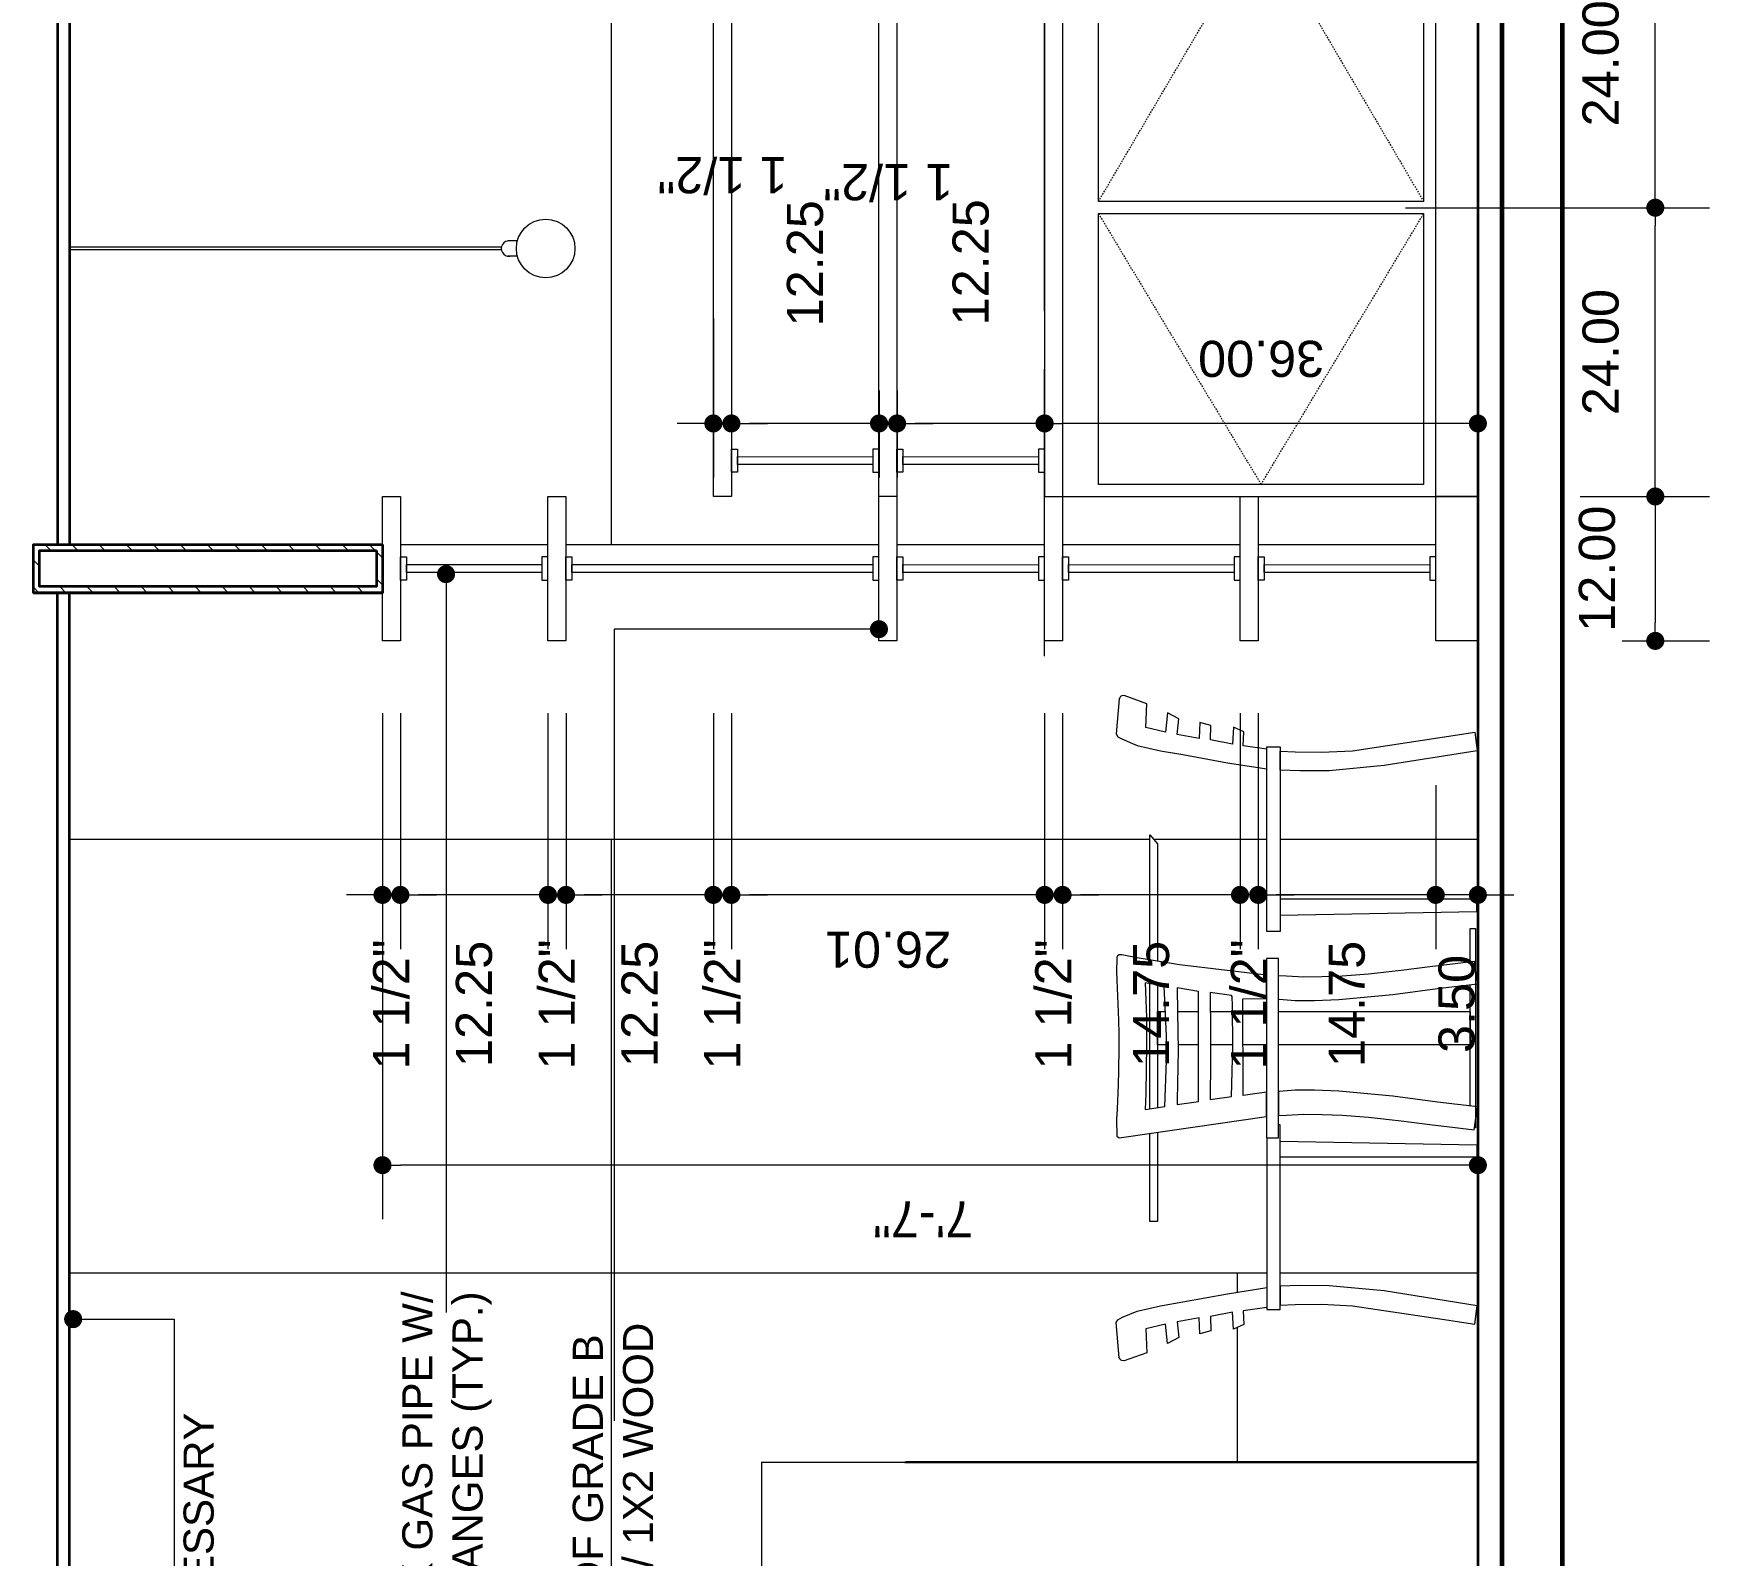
# Model space of a CAD drawing. Extents: x -566 to 72611, y -487 to 32334.
# Drawn here: x 1088.7 to 1228, y 89.7 to 216.2 of the extents above; entities that cross this region are included whole.
import ezdxf

# ---------------------------------------------------------------- set-up
doc = ezdxf.new("R2010")
doc.units = 0
doc.header["$LTSCALE"] = 0.5
doc.header["$MEASUREMENT"] = 0
doc.linetypes.add('HIDDEN', pattern=[0.375, 0.25, -0.125])
doc.layers.get('0').update_dxf_attribs({"color": 20, "linetype": 'CONTINUOUS'})
doc.layers.get('DEFPOINTS').update_dxf_attribs({"linetype": 'CONTINUOUS', "lineweight": 5})
for name, color, linetype, lineweight in [('Annotations', 40, 'CONTINUOUS', 5), ('Framing', 142, 'CONTINUOUS', 35), ('hatch', 253, 'CONTINUOUS', 5), ('projection', 153, 'HIDDEN', 9), ('viewed', 160, 'CONTINUOUS', 13), ('walls', 191, 'CONTINUOUS', 60)]:
    doc.layers.add(name, color=color, linetype=linetype, lineweight=lineweight)
doc.layers.add('layout', color=7, linetype='CONTINUOUS', lineweight=5, true_color=0xcfcfcf)
doc.styles.get("Standard").update_dxf_attribs({"font": 'arial.ttf'})
doc.dimstyles.new('Arch96', dxfattribs={"dimscale": 96, "dimtxt": 0.03125, "dimasz": 0.015625, "dimexe": 0.046875, "dimexo": 0.0625, "dimgap": 0.03125, "dimtad": 1, "dimtoh": 1, "dimdec": 4, "dimzin": 3, "dimdsep": 46, "dimlunit": 4, "dimtxsty": 'Standard', "dimblk": 'DOT', "dimcen": 0, "dimdle": 0.046875, "dimclrd": 256, "dimclre": 256, "dimclrt": 256, "dimaunit": 1, "dimadec": 3, "dimazin": 2, "dimtfac": 1, "dimtdec": 4, "dimtmove": 2, "dimatfit": 3, "dimldrblk": 'ARO14', "dimfxl": 1, "dimfrac": 2, "dimlwd": -1, "dimlwe": -1, "dimarcsym": 0})
doc.dimstyles.new('Arch96 IN', dxfattribs={"dimscale": 96, "dimtxt": 0.03125, "dimasz": 0.015625, "dimexe": 0.046875, "dimexo": 0.125, "dimgap": 0.03125, "dimtad": 1, "dimtoh": 1, "dimzin": 3, "dimdsep": 46, "dimtxsty": 'Standard', "dimblk": 'DOT', "dimcen": 0, "dimdle": 0.046875, "dimclrd": 256, "dimclre": 256, "dimclrt": 256, "dimaunit": 1, "dimadec": 3, "dimazin": 2, "dimtfac": 1, "dimtmove": 2, "dimatfit": 3, "dimldrblk": 'ARO14', "dimfxl": 1, "dimfrac": 2, "dimlwd": -1, "dimlwe": -1, "dimarcsym": 0})

# ---------------------------------------------------------------- blocks, each defined once
blk = doc.blocks.new('_Dot')
at = {"color": 0, "linetype": 'ByBlock', "lineweight": -2}
blk.add_line((-0.5, 0), (-1, 0), dxfattribs=at)
at = {"color": 0, "linetype": 'ByBlock', "const_width": 0.5}
blk.add_lwpolyline([(-0.25, 0, 1), (0.25, 0, 1)], format="xyb", close=True, dxfattribs=at)
blk = doc.blocks.new('*D50')
at = {"layer": 'Annotations', "transparency": 16777216}
for p, q in [((1117.73, 159.75), (1117.73, 117.68)), ((1208.73, 159.75), (1208.73, 117.68)), ((1207.23, 122.18), (1119.23, 122.18))]:
    blk.add_line(p, q, dxfattribs=at)
at = {"layer": 'DEFPOINTS', "color": 0, "transparency": 16777216}
for p in [(1117.73, 165.75), (1208.73, 165.75), (1117.73, 122.18)]:
    blk.add_point(p, dxfattribs=at)
at = {"layer": 'Annotations', "transparency": 16777216, "xscale": 1.5, "yscale": 1.5, "zscale": 1.5, "rotation": 180}
blk.add_blockref('_Dot', (1117.73, 122.18), dxfattribs=at)
at = {"layer": 'Annotations', "transparency": 16777216, "xscale": 1.5, "yscale": 1.5, "zscale": 1.5}
blk.add_blockref('_Dot', (1208.73, 122.18), dxfattribs=at)
at = {"layer": 'Annotations', "transparency": 16777216, "insert": (1163.23, 117.68), "char_height": 3, "attachment_point": 5, "rotation": 180}
blk.add_mtext(' 7\'-7"', dxfattribs=at)
blk = doc.blocks.new('ARO14')
blk.add_line((0, 0), (-1.021, 0))
at = {"const_width": 0.0625}
blk.add_lwpolyline([(-0.77, 0.468), (0, 0), (-0.77, -0.468)], dxfattribs=at)
blk = doc.blocks.new('*D51')
at = {"layer": 'Annotations', "transparency": 16777216}
for p, q in [((1172.73, 164.47), (1172.73, 188.32)), ((1208.73, 164.47), (1208.73, 188.32)), ((1207.23, 183.82), (1174.23, 183.82))]:
    blk.add_line(p, q, dxfattribs=at)
at = {"layer": 'DEFPOINTS', "color": 0, "transparency": 16777216}
for p in [(1172.73, 183.82), (1172.73, 152.47), (1208.73, 152.47)]:
    blk.add_point(p, dxfattribs=at)
at = {"layer": 'Annotations', "transparency": 16777216, "xscale": 1.5, "yscale": 1.5, "zscale": 1.5, "rotation": 180}
blk.add_blockref('_Dot', (1172.73, 183.82), dxfattribs=at)
at = {"layer": 'Annotations', "transparency": 16777216, "xscale": 1.5, "yscale": 1.5, "zscale": 1.5}
blk.add_blockref('_Dot', (1208.73, 183.82), dxfattribs=at)
at = {"layer": 'Annotations', "transparency": 16777216, "insert": (1190.73, 189.21), "char_height": 3, "attachment_point": 5, "rotation": 180}
blk.add_mtext('36.00', dxfattribs=at)
blk = doc.blocks.new('*D52')
at = {"layer": 'Annotations', "transparency": 16777216}
for p, q in [((1152.74, 280.67), (1152.74, 236)), ((1172.74, 193.14), (1172.74, 245)), ((1171.24, 240.5), (1154.24, 240.5))]:
    blk.add_line(p, q, dxfattribs=at)
at = {"layer": 'DEFPOINTS', "color": 0, "transparency": 16777216}
for p in [(1152.74, 292.67), (1152.74, 240.5), (1172.74, 181.14)]:
    blk.add_point(p, dxfattribs=at)
at = {"layer": 'Annotations', "transparency": 16777216, "xscale": 1.5, "yscale": 1.5, "zscale": 1.5, "rotation": 180}
blk.add_blockref('_Dot', (1152.74, 240.5), dxfattribs=at)
at = {"layer": 'Annotations', "transparency": 16777216, "xscale": 1.5, "yscale": 1.5, "zscale": 1.5}
blk.add_blockref('_Dot', (1172.74, 240.5), dxfattribs=at)
at = {"layer": 'Annotations', "transparency": 16777216, "insert": (1162.74, 235.96), "char_height": 3, "attachment_point": 5, "rotation": 180}
blk.add_mtext('20.00', dxfattribs=at)
blk = doc.blocks.new('*D156')
at = {"layer": 'Annotations', "transparency": 16777216}
for p, q in [((1202.72, 201.75), (1227.97, 201.75)), ((1223.47, 179.25), (1223.47, 200.25)), ((1217.23, 177.75), (1227.97, 177.75))]:
    blk.add_line(p, q, dxfattribs=at)
at = {"layer": 'DEFPOINTS', "color": 0, "transparency": 16777216}
for p in [(1190.72, 201.75), (1223.47, 201.75), (1205.23, 177.75)]:
    blk.add_point(p, dxfattribs=at)
at = {"layer": 'Annotations', "transparency": 16777216, "xscale": 1.5, "yscale": 1.5, "zscale": 1.5}
for p, rotation in [((1223.47, 201.75), 90), ((1223.47, 177.75), 270)]:
    blk.add_blockref('_Dot', p, dxfattribs=dict(at, rotation=rotation))
at = {"layer": 'Annotations', "transparency": 16777216, "insert": (1218.94, 189.75), "char_height": 3, "attachment_point": 5, "rotation": 90}
blk.add_mtext('24.00', dxfattribs=at)
blk = doc.blocks.new('*D157')
at = {"layer": 'Annotations', "transparency": 16777216}
for p, q in [((1202.72, 225.75), (1227.97, 225.75)), ((1223.47, 203.25), (1223.47, 224.25)), ((1202.72, 201.75), (1227.97, 201.75))]:
    blk.add_line(p, q, dxfattribs=at)
at = {"layer": 'DEFPOINTS', "color": 0, "transparency": 16777216}
for p in [(1190.72, 225.75), (1223.47, 225.75), (1190.72, 201.75)]:
    blk.add_point(p, dxfattribs=at)
at = {"layer": 'Annotations', "transparency": 16777216, "xscale": 1.5, "yscale": 1.5, "zscale": 1.5}
for p, rotation in [((1223.47, 225.75), 90), ((1223.47, 201.75), 270)]:
    blk.add_blockref('_Dot', p, dxfattribs=dict(at, rotation=rotation))
at = {"layer": 'Annotations', "transparency": 16777216, "insert": (1218.94, 213.75), "char_height": 3, "attachment_point": 5, "rotation": 90}
blk.add_mtext('24.00', dxfattribs=at)
blk = doc.blocks.new('*D160')
at = {"layer": 'Annotations', "transparency": 16777216}
for p, q in [((1217.23, 177.75), (1227.97, 177.75)), ((1223.47, 176.25), (1223.47, 167.25)), ((1220.73, 165.75), (1227.97, 165.75))]:
    blk.add_line(p, q, dxfattribs=at)
at = {"layer": 'DEFPOINTS', "color": 0, "transparency": 16777216}
for p in [(1205.23, 177.75), (1208.73, 165.75), (1223.47, 165.75)]:
    blk.add_point(p, dxfattribs=at)
at = {"layer": 'Annotations', "transparency": 16777216, "xscale": 1.5, "yscale": 1.5, "zscale": 1.5}
for p, rotation in [((1223.47, 177.75), 90), ((1223.47, 165.75), 270)]:
    blk.add_blockref('_Dot', p, dxfattribs=dict(at, rotation=rotation))
at = {"layer": 'Annotations', "transparency": 16777216, "insert": (1218.64, 171.75), "char_height": 3, "attachment_point": 5, "rotation": 90}
blk.add_mtext('12.00', dxfattribs=at)
blk = doc.blocks.new('*D180')
at = {"layer": 'Annotations', "transparency": 16777216}
for p, q in [((1172.74, 164.47), (1172.74, 188.32)), ((1171.24, 183.82), (1161.98, 183.82)), ((1160.48, 180.57), (1160.48, 179.32))]:
    blk.add_line(p, q, dxfattribs=at)
at = {"layer": 'DEFPOINTS', "color": 0, "transparency": 16777216}
for p in [(1160.48, 192.57), (1160.48, 183.82), (1172.74, 152.47)]:
    blk.add_point(p, dxfattribs=at)
at = {"layer": 'Annotations', "transparency": 16777216, "xscale": 1.5, "yscale": 1.5, "zscale": 1.5, "rotation": 180}
blk.add_blockref('_Dot', (1160.48, 183.82), dxfattribs=at)
at = {"layer": 'Annotations', "transparency": 16777216, "xscale": 1.5, "yscale": 1.5, "zscale": 1.5}
blk.add_blockref('_Dot', (1172.74, 183.82), dxfattribs=at)
at = {"layer": 'Annotations', "transparency": 16777216, "insert": (1166.61, 197.21), "char_height": 3, "attachment_point": 5, "rotation": 90}
blk.add_mtext('12.25', dxfattribs=at)
blk = doc.blocks.new('*D181')
at = {"layer": 'Annotations', "transparency": 16777216}
for p, q in [((1158.99, 186.57), (1158.99, 179.32)), ((1160.48, 186.57), (1160.48, 179.32)), ((1157.49, 183.82), (1155.99, 183.82)), ((1160.48, 183.82), (1158.99, 183.82)), ((1161.98, 183.82), (1163.48, 183.82))]:
    blk.add_line(p, q, dxfattribs=at)
at = {"layer": 'DEFPOINTS', "color": 0, "transparency": 16777216}
for p in [(1158.99, 192.57), (1160.48, 192.57), (1158.99, 183.82)]:
    blk.add_point(p, dxfattribs=at)
at = {"layer": 'Annotations', "transparency": 16777216, "xscale": 1.5, "yscale": 1.5, "zscale": 1.5}
blk.add_blockref('_Dot', (1158.99, 183.82), dxfattribs=at)
at = {"layer": 'Annotations', "transparency": 16777216, "xscale": 1.5, "yscale": 1.5, "zscale": 1.5, "rotation": 180}
blk.add_blockref('_Dot', (1160.48, 183.82), dxfattribs=at)
at = {"layer": 'Annotations', "transparency": 16777216, "insert": (1159.74, 203.89), "char_height": 3, "attachment_point": 5, "rotation": 180}
blk.add_mtext('1 1/2"', dxfattribs=at)
blk = doc.blocks.new('*D182')
at = {"layer": 'Annotations', "transparency": 16777216}
for p, q in [((1146.72, 186.55), (1146.72, 179.32)), ((1157.48, 183.82), (1148.22, 183.82)), ((1158.98, 180.57), (1158.98, 179.32))]:
    blk.add_line(p, q, dxfattribs=at)
at = {"layer": 'DEFPOINTS', "color": 0, "transparency": 16777216}
for p in [(1146.72, 198.55, -20), (1158.98, 192.57), (1146.72, 183.82)]:
    blk.add_point(p, dxfattribs=at)
at = {"layer": 'Annotations', "transparency": 16777216, "xscale": 1.5, "yscale": 1.5, "zscale": 1.5, "rotation": 180}
blk.add_blockref('_Dot', (1146.72, 183.82), dxfattribs=at)
at = {"layer": 'Annotations', "transparency": 16777216, "xscale": 1.5, "yscale": 1.5, "zscale": 1.5}
blk.add_blockref('_Dot', (1158.98, 183.82), dxfattribs=at)
at = {"layer": 'Annotations', "transparency": 16777216, "insert": (1152.85, 197.13), "char_height": 3, "attachment_point": 5, "rotation": 90}
blk.add_mtext('12.25', dxfattribs=at)
blk = doc.blocks.new('*D183')
at = {"layer": 'Annotations', "transparency": 16777216}
for p, q in [((1145.22, 192.55), (1145.22, 179.32)), ((1146.72, 192.55), (1146.72, 179.32)), ((1143.72, 183.82), (1142.22, 183.82)), ((1146.72, 183.82), (1145.22, 183.82)), ((1148.22, 183.82), (1149.72, 183.82))]:
    blk.add_line(p, q, dxfattribs=at)
at = {"layer": 'DEFPOINTS', "color": 0, "transparency": 16777216}
for p in [(1145.22, 198.55, -20), (1146.72, 198.55, -20), (1145.22, 183.82)]:
    blk.add_point(p, dxfattribs=at)
at = {"layer": 'Annotations', "transparency": 16777216, "xscale": 1.5, "yscale": 1.5, "zscale": 1.5}
blk.add_blockref('_Dot', (1145.22, 183.82), dxfattribs=at)
at = {"layer": 'Annotations', "transparency": 16777216, "xscale": 1.5, "yscale": 1.5, "zscale": 1.5, "rotation": 180}
blk.add_blockref('_Dot', (1146.72, 183.82), dxfattribs=at)
at = {"layer": 'Annotations', "transparency": 16777216, "insert": (1145.97, 204.47), "char_height": 3, "attachment_point": 5, "rotation": 180}
blk.add_mtext('1 1/2"', dxfattribs=at)
blk = doc.blocks.new('*D184')
at = {"layer": 'Annotations', "transparency": 16777216}
for p, q in [((1205.23, 153.75), (1205.23, 140.14)), ((1208.73, 153.75), (1208.73, 140.14)), ((1203.73, 144.64), (1202.23, 144.64)), ((1208.73, 144.64), (1205.23, 144.64)), ((1210.23, 144.64), (1211.73, 144.64))]:
    blk.add_line(p, q, dxfattribs=at)
at = {"layer": 'DEFPOINTS', "color": 0, "transparency": 16777216}
for p in [(1205.23, 165.75), (1208.73, 165.75), (1205.23, 144.64)]:
    blk.add_point(p, dxfattribs=at)
at = {"layer": 'Annotations', "transparency": 16777216, "xscale": 1.5, "yscale": 1.5, "zscale": 1.5}
blk.add_blockref('_Dot', (1205.23, 144.64), dxfattribs=at)
at = {"layer": 'Annotations', "transparency": 16777216, "xscale": 1.5, "yscale": 1.5, "zscale": 1.5, "rotation": 180}
blk.add_blockref('_Dot', (1208.73, 144.64), dxfattribs=at)
at = {"layer": 'Annotations', "transparency": 16777216, "insert": (1206.98, 135.58), "char_height": 3, "attachment_point": 5, "rotation": 90}
blk.add_mtext('3.50', dxfattribs=at)
blk = doc.blocks.new('*D185')
at = {"layer": 'Annotations', "transparency": 16777216}
for p, q in [((1190.48, 153.75), (1190.48, 140.14)), ((1205.23, 153.75), (1205.23, 140.14)), ((1203.73, 144.64), (1191.98, 144.64))]:
    blk.add_line(p, q, dxfattribs=at)
at = {"layer": 'DEFPOINTS', "color": 0, "transparency": 16777216}
for p in [(1190.48, 165.75), (1205.23, 165.75), (1190.48, 144.64)]:
    blk.add_point(p, dxfattribs=at)
at = {"layer": 'Annotations', "transparency": 16777216, "xscale": 1.5, "yscale": 1.5, "zscale": 1.5, "rotation": 180}
blk.add_blockref('_Dot', (1190.48, 144.64), dxfattribs=at)
at = {"layer": 'Annotations', "transparency": 16777216, "xscale": 1.5, "yscale": 1.5, "zscale": 1.5}
blk.add_blockref('_Dot', (1205.23, 144.64), dxfattribs=at)
at = {"layer": 'Annotations', "transparency": 16777216, "insert": (1197.85, 135.58), "char_height": 3, "attachment_point": 5, "rotation": 90}
blk.add_mtext('14.75', dxfattribs=at)
blk = doc.blocks.new('*D186')
at = {"layer": 'Annotations', "transparency": 16777216}
for p, q in [((1188.97, 159.75), (1188.97, 140.14)), ((1190.48, 159.75), (1190.48, 140.14)), ((1187.47, 144.64), (1185.97, 144.64)), ((1190.48, 144.64), (1188.97, 144.64)), ((1191.98, 144.64), (1193.48, 144.64))]:
    blk.add_line(p, q, dxfattribs=at)
at = {"layer": 'DEFPOINTS', "color": 0, "transparency": 16777216}
for p in [(1188.97, 165.75), (1190.48, 165.75), (1188.97, 144.64)]:
    blk.add_point(p, dxfattribs=at)
at = {"layer": 'Annotations', "transparency": 16777216, "xscale": 1.5, "yscale": 1.5, "zscale": 1.5}
blk.add_blockref('_Dot', (1188.97, 144.64), dxfattribs=at)
at = {"layer": 'Annotations', "transparency": 16777216, "xscale": 1.5, "yscale": 1.5, "zscale": 1.5, "rotation": 180}
blk.add_blockref('_Dot', (1190.48, 144.64), dxfattribs=at)
at = {"layer": 'Annotations', "transparency": 16777216, "insert": (1189.73, 135.54), "char_height": 3, "attachment_point": 5, "rotation": 90}
blk.add_mtext('1 1/2"', dxfattribs=at)
blk = doc.blocks.new('*D187')
at = {"layer": 'Annotations', "transparency": 16777216}
for p, q in [((1174.23, 153.75), (1174.23, 140.14)), ((1188.97, 153.75), (1188.97, 140.14)), ((1187.47, 144.64), (1175.73, 144.64))]:
    blk.add_line(p, q, dxfattribs=at)
at = {"layer": 'DEFPOINTS', "color": 0, "transparency": 16777216}
for p in [(1174.23, 165.75), (1188.97, 165.75), (1174.23, 144.64)]:
    blk.add_point(p, dxfattribs=at)
at = {"layer": 'Annotations', "transparency": 16777216, "xscale": 1.5, "yscale": 1.5, "zscale": 1.5, "rotation": 180}
blk.add_blockref('_Dot', (1174.23, 144.64), dxfattribs=at)
at = {"layer": 'Annotations', "transparency": 16777216, "xscale": 1.5, "yscale": 1.5, "zscale": 1.5}
blk.add_blockref('_Dot', (1188.97, 144.64), dxfattribs=at)
at = {"layer": 'Annotations', "transparency": 16777216, "insert": (1181.6, 135.58), "char_height": 3, "attachment_point": 5, "rotation": 90}
blk.add_mtext('14.75', dxfattribs=at)
blk = doc.blocks.new('*D188')
at = {"layer": 'Annotations', "transparency": 16777216}
for p, q in [((1172.74, 159.75), (1172.74, 140.14)), ((1174.23, 159.75), (1174.23, 140.14)), ((1171.24, 144.64), (1169.74, 144.64)), ((1174.23, 144.64), (1172.74, 144.64)), ((1175.73, 144.64), (1177.23, 144.64))]:
    blk.add_line(p, q, dxfattribs=at)
at = {"layer": 'DEFPOINTS', "color": 0, "transparency": 16777216}
for p in [(1172.74, 165.75), (1174.23, 165.75), (1172.74, 144.64)]:
    blk.add_point(p, dxfattribs=at)
at = {"layer": 'Annotations', "transparency": 16777216, "xscale": 1.5, "yscale": 1.5, "zscale": 1.5}
blk.add_blockref('_Dot', (1172.74, 144.64), dxfattribs=at)
at = {"layer": 'Annotations', "transparency": 16777216, "xscale": 1.5, "yscale": 1.5, "zscale": 1.5, "rotation": 180}
blk.add_blockref('_Dot', (1174.23, 144.64), dxfattribs=at)
at = {"layer": 'Annotations', "transparency": 16777216, "insert": (1173.48, 135.54), "char_height": 3, "attachment_point": 5, "rotation": 90}
blk.add_mtext('1 1/2"', dxfattribs=at)
blk = doc.blocks.new('*D189')
at = {"layer": 'Annotations', "transparency": 16777216}
for p, q in [((1146.72, 153.75), (1146.72, 140.14)), ((1172.74, 153.75), (1172.74, 140.14)), ((1171.24, 144.64), (1148.22, 144.64))]:
    blk.add_line(p, q, dxfattribs=at)
at = {"layer": 'DEFPOINTS', "color": 0, "transparency": 16777216}
for p in [(1146.72, 165.75), (1172.74, 165.75), (1146.72, 144.64)]:
    blk.add_point(p, dxfattribs=at)
at = {"layer": 'Annotations', "transparency": 16777216, "xscale": 1.5, "yscale": 1.5, "zscale": 1.5, "rotation": 180}
blk.add_blockref('_Dot', (1146.72, 144.64), dxfattribs=at)
at = {"layer": 'Annotations', "transparency": 16777216, "xscale": 1.5, "yscale": 1.5, "zscale": 1.5}
blk.add_blockref('_Dot', (1172.74, 144.64), dxfattribs=at)
at = {"layer": 'Annotations', "transparency": 16777216, "insert": (1159.73, 140.11), "char_height": 3, "attachment_point": 5, "rotation": 180}
blk.add_mtext('26.01', dxfattribs=at)
blk = doc.blocks.new('*D190')
at = {"layer": 'Annotations', "transparency": 16777216}
for p, q in [((1145.22, 159.75), (1145.22, 140.14)), ((1146.72, 159.75), (1146.72, 140.14)), ((1143.72, 144.64), (1142.22, 144.64)), ((1146.72, 144.64), (1145.22, 144.64)), ((1148.22, 144.64), (1149.72, 144.64))]:
    blk.add_line(p, q, dxfattribs=at)
at = {"layer": 'DEFPOINTS', "color": 0, "transparency": 16777216}
for p in [(1145.22, 165.75), (1146.72, 165.75), (1145.22, 144.64)]:
    blk.add_point(p, dxfattribs=at)
at = {"layer": 'Annotations', "transparency": 16777216, "xscale": 1.5, "yscale": 1.5, "zscale": 1.5}
blk.add_blockref('_Dot', (1145.22, 144.64), dxfattribs=at)
at = {"layer": 'Annotations', "transparency": 16777216, "xscale": 1.5, "yscale": 1.5, "zscale": 1.5, "rotation": 180}
blk.add_blockref('_Dot', (1146.72, 144.64), dxfattribs=at)
at = {"layer": 'Annotations', "transparency": 16777216, "insert": (1145.97, 135.54), "char_height": 3, "attachment_point": 5, "rotation": 90}
blk.add_mtext('1 1/2"', dxfattribs=at)
blk = doc.blocks.new('*D191')
at = {"layer": 'Annotations', "transparency": 16777216}
for p, q in [((1132.98, 153.75), (1132.98, 140.14)), ((1145.22, 153.75), (1145.22, 140.14)), ((1143.72, 144.64), (1134.48, 144.64))]:
    blk.add_line(p, q, dxfattribs=at)
at = {"layer": 'DEFPOINTS', "color": 0, "transparency": 16777216}
for p in [(1132.98, 165.75), (1145.22, 165.75), (1132.98, 144.64)]:
    blk.add_point(p, dxfattribs=at)
at = {"layer": 'Annotations', "transparency": 16777216, "xscale": 1.5, "yscale": 1.5, "zscale": 1.5, "rotation": 180}
blk.add_blockref('_Dot', (1132.98, 144.64), dxfattribs=at)
at = {"layer": 'Annotations', "transparency": 16777216, "xscale": 1.5, "yscale": 1.5, "zscale": 1.5}
blk.add_blockref('_Dot', (1145.22, 144.64), dxfattribs=at)
at = {"layer": 'Annotations', "transparency": 16777216, "insert": (1139.1, 135.58), "char_height": 3, "attachment_point": 5, "rotation": 90}
blk.add_mtext('12.25', dxfattribs=at)
blk = doc.blocks.new('*D192')
at = {"layer": 'Annotations', "transparency": 16777216}
for p, q in [((1131.48, 159.75), (1131.48, 140.14)), ((1132.98, 159.75), (1132.98, 140.14)), ((1129.98, 144.64), (1128.48, 144.64)), ((1132.98, 144.64), (1131.48, 144.64)), ((1134.48, 144.64), (1135.98, 144.64))]:
    blk.add_line(p, q, dxfattribs=at)
at = {"layer": 'DEFPOINTS', "color": 0, "transparency": 16777216}
for p in [(1131.48, 165.75), (1132.98, 165.75), (1131.48, 144.64)]:
    blk.add_point(p, dxfattribs=at)
at = {"layer": 'Annotations', "transparency": 16777216, "xscale": 1.5, "yscale": 1.5, "zscale": 1.5}
blk.add_blockref('_Dot', (1131.48, 144.64), dxfattribs=at)
at = {"layer": 'Annotations', "transparency": 16777216, "xscale": 1.5, "yscale": 1.5, "zscale": 1.5, "rotation": 180}
blk.add_blockref('_Dot', (1132.98, 144.64), dxfattribs=at)
at = {"layer": 'Annotations', "transparency": 16777216, "insert": (1132.23, 135.54), "char_height": 3, "attachment_point": 5, "rotation": 90}
blk.add_mtext('1 1/2"', dxfattribs=at)
blk = doc.blocks.new('*D193')
at = {"layer": 'Annotations', "transparency": 16777216}
for p, q in [((1119.22, 153.75), (1119.22, 140.14)), ((1131.48, 153.75), (1131.48, 140.14)), ((1129.98, 144.64), (1120.72, 144.64))]:
    blk.add_line(p, q, dxfattribs=at)
at = {"layer": 'DEFPOINTS', "color": 0, "transparency": 16777216}
for p in [(1119.22, 165.75), (1131.48, 165.75), (1119.22, 144.64)]:
    blk.add_point(p, dxfattribs=at)
at = {"layer": 'Annotations', "transparency": 16777216, "xscale": 1.5, "yscale": 1.5, "zscale": 1.5, "rotation": 180}
blk.add_blockref('_Dot', (1119.22, 144.64), dxfattribs=at)
at = {"layer": 'Annotations', "transparency": 16777216, "xscale": 1.5, "yscale": 1.5, "zscale": 1.5}
blk.add_blockref('_Dot', (1131.48, 144.64), dxfattribs=at)
at = {"layer": 'Annotations', "transparency": 16777216, "insert": (1125.35, 135.58), "char_height": 3, "attachment_point": 5, "rotation": 90}
blk.add_mtext('12.25', dxfattribs=at)
blk = doc.blocks.new('*D194')
at = {"layer": 'Annotations', "transparency": 16777216}
for p, q in [((1117.73, 159.75), (1117.73, 140.14)), ((1119.22, 159.75), (1119.22, 140.14)), ((1116.23, 144.64), (1114.73, 144.64)), ((1119.22, 144.64), (1117.73, 144.64)), ((1120.72, 144.64), (1122.22, 144.64))]:
    blk.add_line(p, q, dxfattribs=at)
at = {"layer": 'DEFPOINTS', "color": 0, "transparency": 16777216}
for p in [(1117.73, 165.75), (1119.22, 165.75), (1117.73, 144.64)]:
    blk.add_point(p, dxfattribs=at)
at = {"layer": 'Annotations', "transparency": 16777216, "xscale": 1.5, "yscale": 1.5, "zscale": 1.5}
blk.add_blockref('_Dot', (1117.73, 144.64), dxfattribs=at)
at = {"layer": 'Annotations', "transparency": 16777216, "xscale": 1.5, "yscale": 1.5, "zscale": 1.5, "rotation": 180}
blk.add_blockref('_Dot', (1119.22, 144.64), dxfattribs=at)
at = {"layer": 'Annotations', "transparency": 16777216, "insert": (1118.47, 135.54), "char_height": 3, "attachment_point": 5, "rotation": 90}
blk.add_mtext('1 1/2"', dxfattribs=at)

msp = doc.modelspace()

# ---------------------------------------------------------------- hatches: boundary and pattern name
at = {"layer": 'hatch'}
h = msp.add_hatch(dxfattribs=at)
h.set_pattern_fill('ANSI31', color=256, scale=0.5, style=0)
h.set_pattern_definition([(315, (-483.308, 213.3685), (1.122532, 1.122532), [])])
h.paths.add_polyline_path([(1117.72504, 173.7514), (1117.72504, 169.75711), (1088.74218, 169.75711), (1088.74218, 173.7514)])
h.paths.add_polyline_path([(1089.24218, 173.2514), (1089.24218, 170.25711), (1117.22504, 170.25711), (1117.22504, 173.2514)], flags=16)

# ---------------------------------------------------------------- linework, layer by layer
for p, q in [((1208.72504, 169.75711), (1208.72504, 215.20329)), ((1208.72504, 213.33472), (1208.72504, 173.7514)), ((1208.72504, 211.58615), (1208.72504, 173.7514)), ((1208.72504, 173.7514), (1208.72504, 211.58615)), ((1208.72504, 199.74044), (1208.72504, 174.77997)), ((1208.72504, 169.75711), (1208.72504, 97.49997)), ((1208.72504, 92.5114), (1208.72504, 169.75711)), ((1161.11932, 97.49997), (1208.72504, 97.49997)), ((1161.23932, 97.49997), (1208.72504, 97.49997)), ((1208.72504, 97.49997), (1161.23932, 97.49997)), ((1208.72504, 97.49997), (1161.23932, 97.49997)), ((1161.23932, 97.49997), (1208.72504, 97.49997)), ((1208.72504, 97.49997), (1161.23932, 97.49997))]:
    msp.add_line(p, q)
at = {"layer": 'Framing'}
for p, q in [((1090.72504, 349.49997), (1090.72504, 173.7514)), ((1091.72504, 349.49997), (1091.72504, 173.7514)), ((1208.72504, 349.49997), (1208.72504, -4.98036)), ((1088.74218, 169.75711), (1117.72504, 169.75711)), ((1090.72504, -5), (1090.72504, 169.75711)), ((1091.72504, -5), (1091.72504, 169.75711))]:
    msp.add_line(p, q, dxfattribs=at)
for points in [[(1117.72504, 173.7514), (1117.72504, 169.75711), (1088.74218, 169.75711), (1088.74218, 173.7514)], [(1117.22504, 173.2514), (1117.22504, 170.25711), (1089.24218, 170.25711), (1089.24218, 173.2514)]]:
    msp.add_lwpolyline(points, close=True, dxfattribs=at)
at = {"layer": 'layout'}
for p, q in [((1136.72504, 343.7914), (1136.72504, 173.74997)), ((1119.22369, 173.7514), (1131.47684, 173.7514)), ((1132.97549, 173.7514), (1158.97607, 173.7514)), ((1160.47472, 173.7514), (1172.73504, 173.7514)), ((1174.22504, 173.7514), (1188.97218, 173.7514)), ((1190.4779, 173.7514), (1205.22504, 173.7514)), ((1181.48162, 149.24997, 99), (1091.72504, 149.24997, 99)), ((1136.72504, 149.24997), (1136.72504, 29.94998)), ((1191.18489, 149.24997, 99), (1181.81124, 149.24997, 99)), ((1208.72504, 149.24997, 99), (1192.31637, 149.24997, 99)), ((1191.18489, 113.21137), (1091.72504, 113.21137)), ((1188.72504, 113.21137), (1188.72504, 111.62331)), ((1208.72504, 113.21137), (1192.31637, 113.21137)), ((1188.72504, 108.67328), (1188.72504, 97.49997))]:
    msp.add_line(p, q, dxfattribs=at)
for points in [[(1178.92695, 160.923), (1178.6701, 158.02937), (1178.80725, 157.78936), (1179.21869, 157.58364), (1180.41874, 157.06933), (1182.37311, 156.6236), (1184.20747, 156.29787), (1187.92762, 155.62927), (1191.18489, 155.11497), (1191.18489, 156.76075), (1189.23053, 157.04087), (1189.2991, 158.2008), (1188.44192, 158.57796), (1188.34536, 157.17434), (1186.50653, 157.51676), (1186.55613, 158.71511), (1185.63038, 158.95512), (1185.58042, 157.64329), (1183.75316, 157.97794), (1183.88174, 159.2637), (1182.95599, 159.77801), (1182.78719, 158.15228), (1181.13877, 158.54368), (1181.24163, 160.53233), (1179.35584, 161.21807), (1179.15012, 161.18519), (1179.03793, 161.12766), (1178.98619, 161.01835), (1178.91146, 160.91479)], [(1181.48097, 139.24015), (1181.48164, 149.62903), (1182.12681, 148.88704), (1182.12681, 139.13251)], [(1208.1003, 139.09392), (1208.1003, 141.8528), (1208.5326, 141.8528), (1208.5326, 125.2847), (1208.455, 125.2847)], [(1181.48017, 126.86904), (1181.48084, 137.26037)], [(1182.12681, 137.15717), (1182.12681, 126.97321)], [(1208.1003, 127.0924), (1208.1003, 137.15844)], [(1182.85313, 132.17699), (1182.12681, 132.1769), (1182.12681, 134.95415), (1182.76984, 134.95423)], [(1183.76675, 134.95436), (1185.52752, 134.95457)], [(1186.49556, 134.95469), (1188.34261, 134.95492)], [(1189.20713, 134.95503), (1191.17591, 134.95528)], [(1192.16182, 134.9554), (1208.1003, 134.95738), (1208.1003, 132.18013), (1192.16182, 132.17814)], [(1185.52752, 132.17732), (1183.82139, 132.17711)], [(1188.36317, 132.17767), (1186.51212, 132.17744)], [(1191.17591, 132.17802), (1189.21203, 132.17778)], [(1191.18489, 124.45572), (1191.18489, 110.19449), (1192.31637, 110.19449), (1192.31637, 125.52083), (1192.16182, 125.52083)], [(1182.12681, 124.90499), (1182.12681, 117.49849), (1181.47956, 117.49765), (1181.48004, 124.81083)], [(1178.92695, 106.20367), (1178.6701, 109.09731), (1178.80725, 109.33732), (1179.21869, 109.54304), (1180.41874, 110.05734), (1182.37311, 110.50308), (1184.20747, 110.8288), (1187.92762, 111.4974), (1191.18489, 112.01171), (1191.18489, 110.36593), (1189.23053, 110.08581), (1189.2991, 108.92587), (1188.44192, 108.54871), (1188.34536, 109.95233), (1186.50653, 109.60991), (1186.55613, 108.41156), (1185.63038, 108.17155), (1185.58042, 109.48339), (1183.75316, 109.14874), (1183.88174, 107.86297), (1182.95599, 107.34866), (1182.78719, 108.9744), (1181.13877, 108.583), (1181.24163, 106.59435), (1179.35584, 105.90861), (1179.15012, 105.94148), (1179.03793, 105.99902), (1178.98619, 106.10832), (1178.91146, 106.21189)]]:
    msp.add_lwpolyline(points, dxfattribs=at)
for points in [[(1208.67131, 156.6236), (1200.95671, 155.38926), (1196.37939, 154.96067), (1193.945, 154.94353), (1192.31637, 155.0121), (1192.31637, 156.57217), (1193.5507, 156.52074), (1195.74508, 156.50359), (1198.31661, 156.6236), (1205.75691, 157.75507), (1208.46559, 158.16652)], [(1191.18489, 141.60585), (1191.18489, 156.93218), (1192.31637, 156.93218), (1192.31637, 141.60585)], [(1208.63702, 144.28024), (1192.31637, 144.28024), (1192.31637, 142.94389), (1208.63702, 143.25163)], [(1178.73867, 124.59945), (1178.9444, 124.4623), (1179.32156, 124.49659), (1191.17591, 126.22239), (1191.17591, 128.25469), (1189.21944, 127.97885), (1189.20526, 136.01525), (1191.17591, 136.01872), (1191.17591, 137.96156), (1183.95031, 138.82859), (1180.42523, 139.41611), (1179.15992, 139.67297), (1178.92725, 139.66863), (1178.79011, 139.58291), (1178.73867, 139.46291), (1178.74659, 139.31653), (1178.69873, 138.30314), (1178.73855, 137.54606), (1178.87582, 134.23412), (1178.91609, 133.06044), (1178.91011, 131.93689), (1178.87582, 130.01681), (1178.84154, 128.88534), (1178.77296, 126.82811), (1178.70439, 126.00522)], [(1191.17591, 139.34705), (1191.17591, 124.45572), (1192.16182, 124.45572), (1192.16182, 139.34705)], [(1208.6959, 137.22819), (1205.37975, 136.83986), (1201.67674, 136.32555), (1197.18513, 135.9141), (1195.1622, 135.84553), (1193.5507, 135.84553), (1192.23659, 135.95037), (1192.16182, 135.98268), (1192.16182, 137.94264), (1192.83067, 137.90276), (1194.27073, 137.83418), (1195.79651, 137.85133), (1197.45943, 137.9199), (1198.55662, 137.98847), (1199.65381, 138.09134), (1202.36249, 138.38278), (1204.7283, 138.69136), (1206.8541, 138.93137), (1208.4313, 139.13709)], [(1181.10448, 126.80852), (1182.71598, 127.06812), (1182.85313, 130.87399), (1182.85313, 132.93121), (1182.6828, 137.06834), (1181.09733, 137.32164), (1181.20735, 134.43985), (1181.197, 132.19016), (1181.13877, 128.14816)], [(1183.76242, 127.22307), (1185.52752, 127.4835), (1185.52752, 136.59993), (1183.76173, 136.92566), (1183.76688, 134.90272), (1183.83031, 131.73116), (1183.7595, 127.59286)], [(1186.48756, 127.62514), (1188.27677, 127.87313), (1188.36406, 132.05689), (1188.33906, 135.43417), (1188.30478, 136.18849), (1188.27544, 136.27088), (1186.48756, 136.51666), (1186.5047, 133.17122), (1186.52185, 130.87399)], [(1208.6959, 127.02265), (1205.37975, 127.41099), (1201.67674, 127.9253), (1197.18513, 128.33674), (1195.1622, 128.40532), (1193.5507, 128.40532), (1192.23659, 128.30047), (1192.16182, 128.27596), (1192.16182, 126.30745), (1192.83067, 126.34809), (1194.27073, 126.41666), (1195.79651, 126.39952), (1197.45943, 126.33095), (1198.55662, 126.26237), (1199.65381, 126.15951), (1202.36249, 125.86807), (1204.7283, 125.55949), (1206.8541, 125.31948), (1208.4313, 125.11375)], [(1208.63702, 122.84643), (1192.31637, 122.84643), (1192.31637, 124.18278), (1208.63702, 123.87505)], [(1208.67131, 110.50308), (1200.95671, 111.73741), (1196.37939, 112.166), (1193.945, 112.18314), (1192.31637, 112.11457), (1192.31637, 110.55451), (1193.5507, 110.60594), (1195.74508, 110.62308), (1198.31661, 110.50308), (1205.75691, 109.3716), (1208.46559, 108.96016)]]:
    msp.add_lwpolyline(points, close=True, dxfattribs=at)
at = {"layer": 'projection'}
for p, q in [((1177.21369, 202.25426), (1190.72009, 225.25426)), ((1190.72009, 225.25426), (1204.22649, 202.25426))]:
    msp.add_line(p, q, dxfattribs=at)
msp.add_lwpolyline([(1177.21369, 201.25426), (1190.72009, 178.75426), (1204.22649, 201.25426)], dxfattribs=at)
at = {"layer": 'viewed'}
for p, q in [((1172.72504, 280.75426), (1172.73504, 177.75426)), ((1174.22504, 280.75426), (1174.22504, 177.75426)), ((1158.97607, 165.75426), (1158.97607, 279.36315)), ((1145.22431, 177.75426, -20), (1145.22431, 228.62713, -20)), ((1127.59035, 198.47714), (1091.72504, 198.47714)), ((1127.59035, 198.23714), (1091.72504, 198.23714)), ((1128.93445, 198.98299), (1128.13976, 198.98299)), ((1128.93445, 197.73129), (1128.13976, 197.73129)), ((1160.47472, 177.75426), (1158.97607, 177.75426)), ((1174.22504, 177.75426), (1205.22504, 177.75426)), ((1208.72504, 165.75426), (1208.72504, 177.22283)), ((1208.72504, 177.22283), (1208.72504, 165.75426)), ((1208.72504, 165.75426), (1208.72504, 177.22283)), ((1208.72504, 177.22283), (1208.72504, 165.75426)), ((1088.74218, 173.7514), (1117.72504, 173.7514)), ((1208.72504, 173.41711), (1208.72504, 173.31426)), ((1208.72504, 173.41711), (1208.72504, 173.31426)), ((1208.72504, 173.36568), (1208.72504, 169.3714)), ((1208.72504, 169.3714), (1208.72504, 173.36568)), ((1208.72504, 173.36568), (1208.72504, 169.3714)), ((1208.72504, 169.42283), (1208.72504, 169.31997)), ((1208.72504, 169.42283), (1208.72504, 169.31997)), ((1208.72504, 169.42283), (1208.72504, 169.31997)), ((1208.72504, 169.42283), (1208.72504, 169.31997)), ((1208.72504, 169.42283), (1208.72504, 169.31997)), ((1149.22504, 97.49997), (1208.72504, 97.49997)), ((1149.22504, 97.49997), (1149.22504, -5))]:
    msp.add_line(p, q, dxfattribs=at)
for points in [[(1160.47472, 165.75426), (1158.97607, 165.75426), (1158.97607, 279.36315), (1160.47472, 279.36315)], [(1208.72504, 276.75426), (1208.72504, 177.75426), (1205.22504, 177.75426), (1205.22504, 276.75426)], [(1177.21369, 202.25426), (1177.21369, 225.25426), (1204.22649, 225.25426), (1204.22649, 202.25426)], [(1177.21369, 178.75426), (1177.21369, 201.25426), (1204.22649, 201.25426), (1204.22649, 178.75426)], [(1147.22011, 181.69511), (1147.22011, 179.75797), (1146.72296, 179.75797), (1146.72296, 181.69511)], [(1147.22011, 180.4094), (1147.22011, 181.06083), (1158.47893, 181.05225), (1158.47893, 180.40083)], [(1158.47893, 181.69511), (1158.47893, 179.75797), (1158.97607, 179.75797), (1158.97607, 181.69511)], [(1119.22369, 177.75426), (1119.22369, 165.75426), (1117.72504, 165.75426), (1117.72504, 177.75426)], [(1132.97549, 177.75426), (1132.97549, 165.75426), (1131.47684, 165.75426), (1131.47684, 177.75426)], [(1174.22504, 177.75426), (1174.22504, 165.75426), (1172.73504, 165.75426), (1172.73504, 177.75426)], [(1190.4779, 177.75426), (1190.4779, 165.75426), (1188.97218, 165.75426), (1188.97218, 177.75426)], [(1208.72504, 177.75426), (1208.72504, 165.75426), (1205.22504, 165.75426), (1205.22504, 177.75426)], [(1119.72083, 172.72283), (1119.72083, 170.78568), (1119.22369, 170.78568), (1119.22369, 172.72283)], [(1130.9797, 172.72283), (1130.9797, 170.78568), (1131.47684, 170.78568), (1131.47684, 172.72283)], [(1133.47263, 172.72283), (1133.47263, 170.78568), (1132.97549, 170.78568), (1132.97549, 172.72283)], [(1158.47893, 172.72283), (1158.47893, 170.78568), (1158.97607, 170.78568), (1158.97607, 172.72283)], [(1160.97187, 172.72283), (1160.97187, 170.78568), (1160.47472, 170.78568), (1160.47472, 172.72283)], [(1172.2379, 172.72283), (1172.2379, 170.78568), (1172.73504, 170.78568), (1172.73504, 172.72283)], [(1174.72218, 172.72283), (1174.72218, 170.78568), (1174.22504, 170.78568), (1174.22504, 172.72283)], [(1188.47504, 172.72283), (1188.47504, 170.78568), (1188.97218, 170.78568), (1188.97218, 172.72283)], [(1190.97504, 172.72283), (1190.97504, 170.78568), (1190.4779, 170.78568), (1190.4779, 172.72283)], [(1204.7279, 172.73997), (1204.7279, 170.80283), (1205.22504, 170.80283), (1205.22504, 172.73997)], [(1119.72083, 171.43711), (1119.72083, 172.08854), (1130.9797, 172.08854), (1130.9797, 171.43711)], [(1133.47263, 171.43711), (1133.47263, 172.08854), (1158.47893, 172.08854), (1158.47893, 171.43711)], [(1160.97187, 171.43711), (1160.97187, 172.08854), (1172.2379, 172.07997), (1172.2379, 171.42854)], [(1174.72218, 171.43711), (1174.72218, 172.08854), (1188.47504, 172.07997), (1188.47504, 171.42854)], [(1190.97504, 171.43711), (1190.97504, 172.08854), (1204.7279, 172.07997), (1204.7279, 171.42854)]]:
    msp.add_lwpolyline(points, close=True, dxfattribs=at)
for points, elevation in [([(1146.72296, 177.75426), (1145.22431, 177.75426), (1145.22431, 228.62713), (1146.72296, 228.62713)], -20), ([(1160.97187, 181.69511), (1160.97187, 179.75797), (1160.47472, 179.75797), (1160.47472, 181.69511)], 20), ([(1160.97187, 180.4094), (1160.97187, 181.06083), (1172.22141, 181.05225), (1172.22141, 180.40083)], 20), ([(1172.22141, 181.69511), (1172.22141, 179.75797), (1172.71855, 179.75797), (1172.71855, 181.69511)], 20)]:
    msp.add_lwpolyline(points, close=True, dxfattribs=dict(at, elevation=elevation))
msp.add_circle((1131.28886, 198.35714), 2.43618, dxfattribs=at)
msp.add_arc((1128.22152, 198.35714), 0.63117, 82.5569624, 277.4430376, dxfattribs=at)
at = {"layer": 'walls'}
for p, q in [((1210.72504, 354.50568), (1210.72504, -9.98574)), ((1215.72504, 354.50568), (1215.72504, -9.98574))]:
    msp.add_line(p, q, dxfattribs=at)

# ---------------------------------------------------------------- texts
at = {"layer": 'Annotations', "char_height": 2.5, "rotation": 90}
for s, insert, attachment_point in [('{\\fHelvetica|b0|i0|c0|p2;BLACK GAS PIPE W/ FLANGES (TYP.)}', (1119.38026, 111.68935, 34), 3), ('(2) LAYERS OF GRADE B PLYWOOD W/ 1X2 WOOD TRIM EDGE', (1133.54218, 66.59416, 34), 1), ('EXISTING CEILING\\PPATCH WHEN NECESSARY', (1097.03853, 55.63614, 34), 1)]:
    msp.add_mtext_dynamic_manual_height_columns(s, width=49.0944694, gutter_width=12.5, heights=[0], dxfattribs=dict(at, insert=insert, attachment_point=attachment_point))

# ---------------------------------------------------------------- dimensions: what is measured, and where the dimension line sits
at = {"layer": 'Annotations'}
for base, p1, p2, angle, dimstyle, picture, middle in [((1152.73504, 240.49521), (1172.73504, 181.14129), (1152.73504, 292.66554), 180, 'Arch96 IN', '*D52', (1162.73504, 235.96349)), ((1223.4707, 225.75426), (1190.72009, 201.75426), (1190.71886, 225.75426), 90, 'Arch96 IN', '*D157', (1218.93898, 213.75426)), ((1223.4707, 201.75426), (1205.22504, 177.75426), (1190.72009, 201.75426), 90, 'Arch96 IN', '*D156', (1218.93898, 189.75426)), ((1117.725039, 144.644596), (1119.223691, 165.754255), (1117.725039, 165.754255), 180, 'Arch96', '*D194', (1118.474365, 135.542276)), ((1119.22369, 144.6446), (1131.47684, 165.75426), (1119.22369, 165.75426), 180, 'Arch96 IN', '*D193', (1125.35026, 135.58116)), ((1131.476839, 144.644596), (1132.975491, 165.754255), (1131.476839, 165.754255), 180, 'Arch96', '*D192', (1132.226165, 135.542276)), ((1132.97549, 144.6446), (1145.22431, 165.75426), (1132.97549, 165.75426), 180, 'Arch96 IN', '*D191', (1139.0999, 135.58116)), ((1145.224312, 144.644596), (1146.722964, 165.754255), (1145.224312, 165.754255), 180, 'Arch96', '*D190', (1145.973638, 135.542276)), ((1146.72296, 144.6446), (1172.73504, 165.75426), (1146.72296, 165.75426), 180, 'Arch96 IN', '*D189', (1159.729, 140.11288)), ((1172.73504, 144.6446), (1174.22504, 165.75426), (1172.73504, 165.75426), 180, 'Arch96', '*D188', (1173.48004, 135.54228)), ((1174.22504, 144.6446), (1188.97218, 165.75426), (1174.22504, 165.75426), 180, 'Arch96 IN', '*D187', (1181.59861, 135.58116)), ((1188.97218, 144.6446), (1190.4779, 165.75426), (1188.97218, 165.75426), 180, 'Arch96', '*D186', (1189.72504, 135.54228)), ((1190.4779, 144.6446), (1205.22504, 165.75426), (1190.4779, 165.75426), 180, 'Arch96 IN', '*D185', (1197.85147, 135.58116)), ((1205.22504, 144.6446), (1208.72504, 165.75426), (1205.22504, 165.75426), 180, 'Arch96 IN', '*D184', (1206.97504, 135.57911))]:
    dim = msp.add_linear_dim(base=base, p1=p1, p2=p2, angle=angle, dimstyle=dimstyle, dxfattribs=at)
    dim.commit()
    dim.dimension.update_dxf_attribs({"geometry": picture, "text_midpoint": middle})
for base, p1, p2, angle, dimstyle, picture, middle in [((1145.224312, 183.821439), (1146.722964, 198.551485, -20), (1145.224312, 198.551485, -20), 180, 'Arch96', '*D183', (1145.973638, 204.466292)), ((1158.986073, 183.821439), (1160.484725, 192.570895), (1158.986073, 192.570895), 180, 'Arch96', '*D181', (1159.735399, 203.893772)), ((1146.72296, 183.82144), (1158.97607, 192.57089), (1146.72296, 198.55149, -20), 180, 'Arch96 IN', '*D182', (1152.84952, 197.12869)), ((1160.48472, 183.82144), (1172.73504, 152.46623), (1160.48472, 192.57089), 180, 'Arch96 IN', '*D180', (1166.60988, 197.20598)), ((1172.72504, 183.82144), (1208.72504, 152.46623), (1172.72504, 152.46623), 180, 'Arch96 IN', '*D51', (1190.72504, 189.2051)), ((1223.4707, 165.75426), (1205.22504, 177.75426), (1208.72504, 165.75426), 90, 'Arch96 IN', '*D160', (1218.63533, 171.75426))]:
    dim = msp.add_linear_dim(base=base, p1=p1, p2=p2, angle=angle, dimstyle=dimstyle, dxfattribs=at)
    dim.commit()
    dim.dimension.update_dxf_attribs({"geometry": picture, "text_midpoint": middle, "dimtype": 160})
dim = msp.add_linear_dim(base=(1117.72504, 122.18107), p1=(1208.72504, 165.75426), p2=(1117.72504, 165.75426), angle=180, text=' <>', dimstyle='Arch96', dxfattribs=at)
dim.commit()
dim.dimension.update_dxf_attribs({"geometry": '*D50', "text_midpoint": (1163.22504, 117.68107)})

# ---------------------------------------------------------------- leaders
for points in [[(1123.01464, 171.29885), (1123.01464, 109.93234)], [(1158.97607, 166.72282), (1136.9768, 166.72282), (1136.9668, 100.94662)], [(1092.03445, 109.38359), (1100.43286, 109.38359), (1100.43286, 83.55702)]]:
    msp.add_leader(points, dimstyle='Arch96', override={"dimtad": 0, "dimldrblk": 'Dot'}, dxfattribs=at)

doc.saveas('drawing.dxf')
